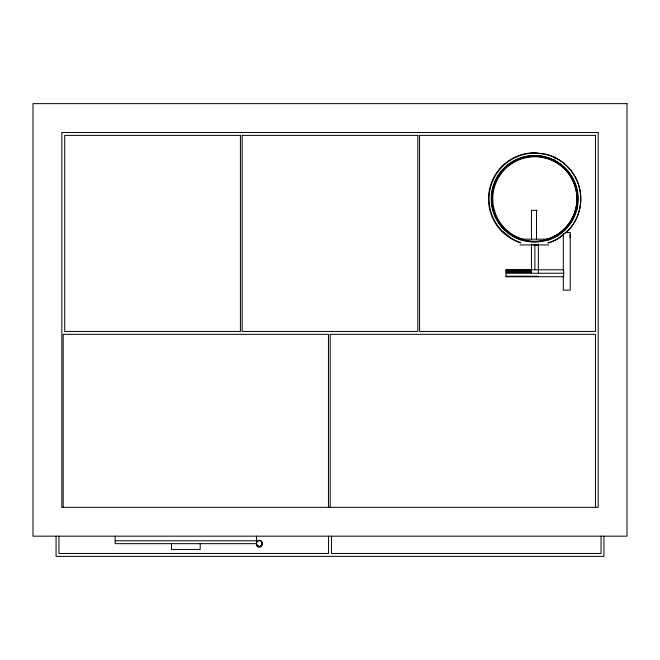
<?xml version="1.0" encoding="UTF-8"?>
<svg xmlns="http://www.w3.org/2000/svg" width="660" height="660" viewBox="0 0 660 660"><rect width="100%" height="100%" fill="white"/><g stroke="black" fill="none" stroke-linecap="round" stroke-linejoin="round"><path stroke-width="0.99" d="M556.537 236.395L565.496 229.515M567.336 231.355L557.84 238.639A45.845 45.845 0 0 1 547.734 242.954M534.913 244.786L536.621 244.555M492.871 210.334L494.917 210.334M537.182 210.334L531.44 210.334L531.44 239.167M565.026 232.493L570.215 232.493L570.215 290.161L563.293 290.161L563.293 275.748M519.948 239.167L548.674 239.167M519.948 244.934L548.674 244.934M506.055 269.899L531.432 269.899M506.055 270.245L531.432 270.245M506.055 270.798L531.432 270.798M506.055 271.516L531.432 271.516M506.055 272.349L531.432 272.349M506.055 273.24L563.722 273.24M506.055 276.235L538.354 276.235L538.354 276.705M506.055 276.581L538.354 276.581M115.178 540.788L256.468 540.788M256.591 543.667L115.178 543.667L115.178 536.167M533.033 244.538L538.61 245.273M565.711 232.526A2.887 2.887 0 0 1 567.204 232.526L568.078 232.757M502.491 231.355L511.987 238.639A45.845 45.845 0 0 0 520.187 242.352M603.933 536.167L603.933 556.355L56.067 556.355L56.067 536.167M601.045 536.167L601.045 553.468L331.444 553.468L331.444 536.167M595.468 507.334L595.468 334.323L330.19 334.323L330.19 507.334M563.293 233.524L563.293 270.6M554.911 157.13L554.911 159.175M538.354 244.035L538.354 273.24M536.522 210.334L536.522 239.167M534.889 244.035L534.889 269.783M531.432 244.035L531.432 273.24M328.457 507.334L328.457 334.323L63.17 334.323L63.17 507.334M328.556 536.167L328.556 553.468L58.954 553.468L58.954 536.167M256.468 536.167L256.468 543.667A2.887 2.887 0 0 0 259.636 547.272A2.887 2.887 0 0 0 261.756 542.974M200.186 543.667L200.186 549.433L171.468 549.433L171.468 543.667M565.802 232.939A46.134 46.134 0 0 0 546.562 154.374L534.625 152.798A46.134 46.134 0 0 0 520.765 242.938M563.508 234.91A46.134 46.134 0 0 1 548.485 242.938M256.567 542.347A2.887 2.887 0 0 1 261.393 541.052A2.887 2.887 0 0 1 260.098 545.878M258.604 545.878A2.887 2.887 0 0 1 256.567 543.84M507.004 235.306A45.845 45.845 0 0 1 500.222 168.96A45.845 45.845 0 0 1 566.849 166.039A45.845 45.845 0 0 1 565.9 232.733M536.902 244.736A45.845 45.845 0 0 1 532.925 244.736M576.691 210.127A43.255 43.255 0 0 0 523.718 157.154A43.255 43.255 0 0 0 504.331 229.515L513.29 236.395A43.255 43.255 0 0 0 520.781 239.811M577.723 205.095A43.255 43.255 0 0 1 548.072 240.141M508.992 233.566A43.255 43.255 0 0 1 507.367 232.279M569.951 234.63A3.457 3.457 0 0 1 569.951 237.278M566.305 232.526A3.457 3.457 0 0 1 567.204 232.526M523.017 239.242A42.1 42.1 0 0 1 494.381 187.316A42.1 42.1 0 0 1 546.084 158.268A42.1 42.1 0 0 1 575.528 209.74A42.1 42.1 0 0 1 546.719 239.242M627 103.645L33 103.645L33 536.167L627 536.167L627 103.645M598.166 132.478L61.834 132.478L61.834 507.334L598.166 507.334L598.166 132.478M240.413 135.366L64.721 135.366L64.721 331.444L240.413 331.444L240.413 135.366M417.846 135.366L242.146 135.366L242.146 331.444L417.846 331.444L417.846 135.366M595.468 135.366L419.57 135.366L419.57 331.444L595.468 331.444L595.468 135.366M563.722 269.783L506.055 269.783L506.055 276.705L563.722 276.705L563.722 269.783M510.221 234.11A42.85 42.85 0 0 0 577.195 202.142A42.85 42.85 0 0 0 516.021 160.116A42.85 42.85 0 0 0 510.221 234.11M508.332 233.244A43.255 43.255 0 0 0 577.393 204.204A43.255 43.255 0 0 0 517.712 158.92A43.255 43.255 0 0 0 508.332 233.244M510.444 233.772A42.446 42.446 0 0 0 576.79 202.108A42.446 42.446 0 0 0 516.194 160.487A42.446 42.446 0 0 0 510.444 233.772M257.911 546.166A2.887 2.887 0 0 0 262.235 543.667A2.887 2.887 0 0 0 257.911 541.167A2.887 2.887 0 0 0 257.911 546.166"/></g></svg>
